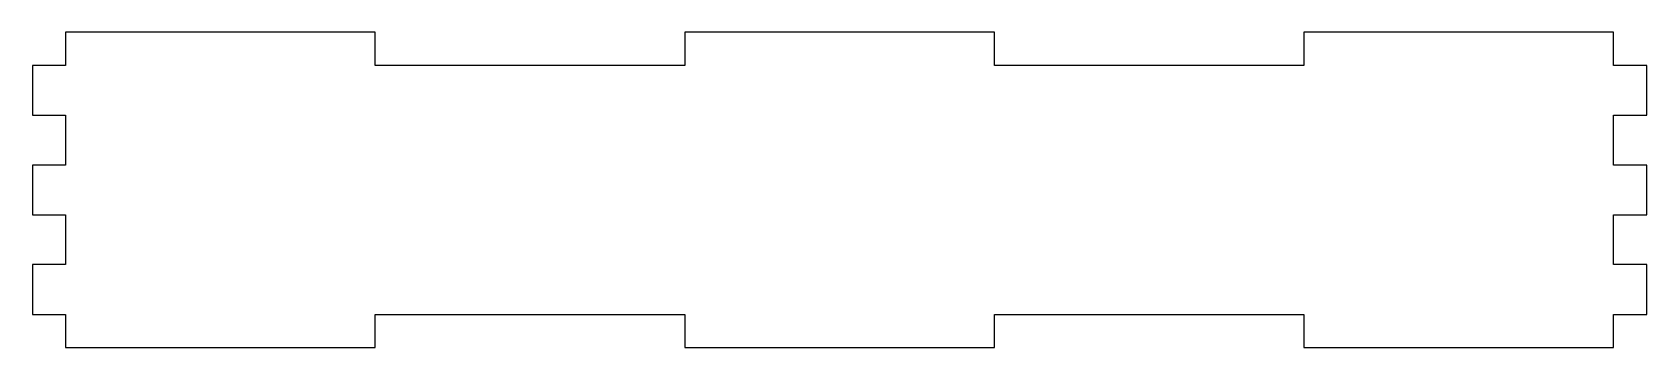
# Model space of a CAD drawing. Header units: millimetres. Extents: x -63 to 83, y 5 to 34.
import ezdxf

# ---------------------------------------------------------------- set-up
doc = ezdxf.new("R2010")
doc.units = ezdxf.units.MM

msp = doc.modelspace()

# ---------------------------------------------------------------- linework, layer by layer
at = {"color": 7, "linetype": 'Continuous', "lineweight": 25}
for p, q in [((-59.8, 33.71), (-59.8, 30.71)), ((-31.8, 33.71), (-59.8, 33.71)), ((-31.8, 30.71), (-31.8, 33.71)), ((-3.8, 33.71), (-3.8, 30.71)), ((24.2, 33.71), (-3.8, 33.71)), ((24.2, 30.71), (24.2, 33.71)), ((52.2, 33.71), (52.2, 30.71)), ((80.2, 33.71), (52.2, 33.71)), ((80.2, 30.71), (80.2, 33.71)), ((-62.8, 30.71), (-62.8, 26.21)), ((-59.8, 30.71), (-62.8, 30.71)), ((-3.8, 30.71), (-31.8, 30.71)), ((52.2, 30.71), (24.2, 30.71)), ((83.2, 30.71), (80.2, 30.71)), ((83.2, 26.21), (83.2, 30.71)), ((-62.8, 26.21), (-59.8, 26.21)), ((-59.8, 26.21), (-59.8, 21.71)), ((80.2, 26.21), (83.2, 26.21)), ((80.2, 21.71), (80.2, 26.21)), ((-62.8, 21.71), (-62.8, 17.21)), ((-59.8, 21.71), (-62.8, 21.71)), ((83.2, 21.71), (80.2, 21.71)), ((83.2, 17.21), (83.2, 21.71)), ((-62.8, 17.21), (-59.8, 17.21)), ((-59.8, 17.21), (-59.8, 12.71)), ((80.2, 17.21), (83.2, 17.21)), ((80.2, 12.71), (80.2, 17.21)), ((-62.8, 12.71), (-62.8, 8.21)), ((-59.8, 12.71), (-62.8, 12.71)), ((83.2, 12.71), (80.2, 12.71)), ((83.2, 8.21), (83.2, 12.71)), ((-62.8, 8.21), (-59.8, 8.21)), ((-59.8, 8.21), (-59.8, 5.21)), ((-31.8, 8.21), (-3.8, 8.21)), ((-31.8, 5.21), (-31.8, 8.21)), ((-3.8, 8.21), (-3.8, 5.21)), ((24.2, 8.21), (52.2, 8.21)), ((24.2, 5.21), (24.2, 8.21)), ((52.2, 8.21), (52.2, 5.21)), ((80.2, 8.21), (83.2, 8.21)), ((80.2, 5.21), (80.2, 8.21)), ((-59.8, 5.21), (-31.8, 5.21)), ((-3.8, 5.21), (24.2, 5.21)), ((52.2, 5.21), (80.2, 5.21))]:
    msp.add_line(p, q, dxfattribs=at)

doc.saveas('drawing.dxf')
